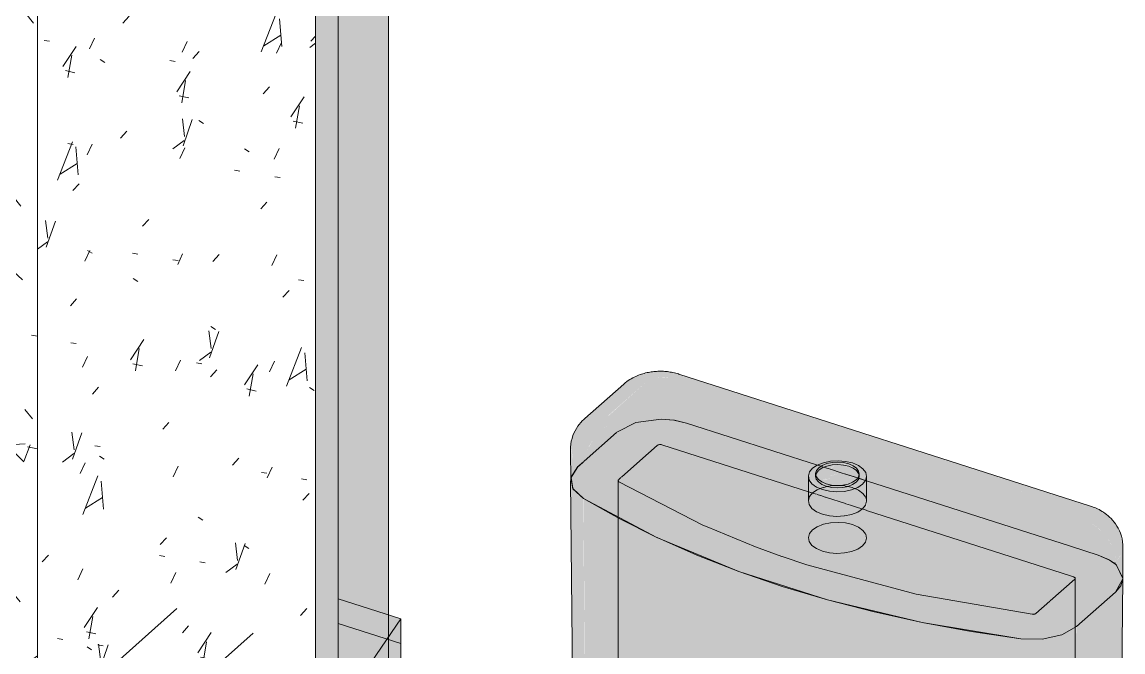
# Model space of a CAD drawing. Header units: metres. Extents: x 1.1 to 88.1, y -3.7 to 23.8.
# Drawn here: x 84.92 to 85.675, y 12.369 to 12.802 of the extents above; entities that cross this region are included whole.
import ezdxf

# ---------------------------------------------------------------- set-up
doc = ezdxf.new("R2010")
doc.units = ezdxf.units.M
for name, color, linetype, lineweight in [('001_Dark_1 10', 7, 'Continuous', 5), ('A-FLOR-MCUT', 7, 'Continuous', 9), ('P-PIPE', 7, 'Continuous', 5), ('P-SANR-FIXT', 7, 'Continuous', 5), ('S-COLS', 7, 'Continuous', 5)]:
    doc.layers.add(name, color=color, linetype=linetype, lineweight=lineweight)
doc.layers.add('1095_ARQ_BASE_dwg', color=7, linetype='Continuous', lineweight=5, true_color=0x767676)
doc.layers.add('A-FLOR', color=7, linetype='Continuous', lineweight=9, true_color=0x007f00)

# ---------------------------------------------------------------- blocks, each defined once
blk = doc.blocks.new('Pilar retangular - 20 x 40 cm-V83-3D_DT_02')
at = {"layer": 'S-COLS', "true_color": 0xeaeaea}
h = blk.add_hatch(dxfattribs=at)
h.set_pattern_fill('FP_31', color=254, style=0, pattern_type=2)
h.set_pattern_definition([(70.599, (-4.256, 12.215), (0.0939948, 0.0696839), [0.01902, -0.2092]), (36.552, (-4.256, 12.215), (-0.0181826, 0.145573), [0.00975, -0.10725]), (97.119, (-4.248, 12.221), (0.0758066, 0.2152642), [0.01223, -0.13448]), (68.92, (-4.256, 12.258), (0.1398512, 0.08817), [0.02838, -0.31215]), (94.328, (-4.245, 12.265), (0.122481, 0.317739), [0.01919, -0.21104]), (32.231, (-4.256, 12.258), (0.122479, 0.317745), [0.01378, -0.15155]), (56.563, (-4.243, 12.259), (0.0782234, -0.0173191), [0.01665, -0.18317]), (347.514, (-4.243, 12.259), (0.03188, 0.184071), [0.00668, -0.07344]), (80.173, (-4.237, 12.257), (0.1101044, 0.1667446), [0.01557, -0.17124]), (64.989, (-4.256, 12.215), (0.00159523, 0.07295697), [0.00811, -0.15221, 0.00811, -0.15663, -0.1629]), (64.989, (-4.256, 12.215), (0.00159523, 0.07295697), [-0.32507, 0.00811, -0.15479]), (47.747, (-4.256, 12.215), (0.0344739, 0.1152682), [0.00638, -0.06743, 0.00638, -0.1167, -0.04879]), (47.747, (-4.256, 12.215), (0.0344739, 0.1152682), [-0.19689, 0.00638, -0.04241]), (350.908, (-4.285, 12.189), (0.0699544, 0.0570526), [0.00369, -0.02429, 0.00369, -0.08361, -0.11584]), (350.908, (-4.285, 12.189), (0.0699544, 0.0570526), [-0.11528, 0.00369, -0.11215]), (328.281, (-4.298, 12.177), (0.076418, 0.0891367), [0.00375, -0.03316, 0.00375, -0.05508, -0.08348]), (328.281, (-4.298, 12.177), (0.076418, 0.0891367), [-0.09575, 0.00375, -0.07973])])
h.paths.add_polyline_path([(-1.98382, 11.95988), (-1.9248, 12.0121), (-1.89562, 12.0121), (-1.80325, 12.09383), (-1.79293, 12.09052), (-1.79293, 12.8635), (-1.87494, 12.88982), (-1.87494, 13.05905), (-1.98382, 13.094), (-1.98382, 12.0121)])
h.paths.add_polyline_path([(-1.79293, 14.41751), (-1.79293, 14.43841), (-1.81027, 14.42307)])
h = blk.add_hatch(dxfattribs=at)
h.set_pattern_fill('FP_32', color=254, style=0, pattern_type=2)
h.set_pattern_definition([(40.572, (0.19134, 13.527), (0.156071, -0.063575), [0.01381, -0.15191]), (337.836, (0.19134, 13.527), (-0.0301836, 0.171359), [0.01404, -0.15448]), (99.992, (0.20434, 13.522), (0.125877, 0.107786), [0.0145, -0.1595]), (35.319, (0.19134, 13.57), (0.232215, -0.110105), [0.02077, -0.22848]), (96.474, (0.2107, 13.561), (0.20337, 0.1441), [0.02132, -0.23451]), (334.633, (0.19134, 13.57), (0.203372, 0.144096), [0.02142, -0.23558]), (3.333, (0.21309, 13.553), (0.129884, -0.1282155), [0.01526, -0.16787]), (315.369, (0.21309, 13.553), (0.052946, 0.138866), [0.01521, -0.1673]), (69.13, (0.22392, 13.542), (0.182828, 0.010646), [0.01238, -0.13623]), (23.606, (0.19134, 13.527), (0.0026513, 0.0706976), [0.00622, -0.11661, 0.00622, -0.12, -0.12481]), (23.606, (0.19134, 13.527), (0.0026513, 0.0706976), [-0.24905, 0.00622, -0.11859]), (349.193, (0.19134, 13.527), (0.0572461, 0.066404), [0.00725, -0.07665, 0.00725, -0.13265, -0.05545]), (349.193, (0.19134, 13.527), (0.0572461, 0.066404), [-0.22379, 0.00725, -0.04821]), (316.462, (0.14281, 13.543), (0.1161519, -0.0421283), [0.00835, -0.05493, 0.00835, -0.1891, -0.26201]), (316.462, (0.14281, 13.543), (0.1161519, -0.0421283), [-0.26074, 0.00835, -0.25365]), (309.201, (0.12105, 13.55), (0.1268925, -0.0192127), [0.00838, -0.07411, 0.00838, -0.1231, -0.18655]), (309.201, (0.12105, 13.55), (0.1268925, -0.0192127), [-0.21397, 0.00838, -0.17818])])
h.paths.add_polyline_path([(-2.00523, 11.94093), (-1.98382, 11.95988), (-1.98382, 13.094), (-2.15515, 13.14898), (-2.15515, 12.05486), (-2.14907, 12.05174), (-2.14521, 12.04873), (-2.14235, 12.04556), (-2.13995, 12.04196), (-2.13643, 12.03442), (-2.13441, 12.02306), (-2.13417, 12.02001), (-2.13366, 12.01952), (-2.1322, 12.01458), (-2.1322, 12.00436), (-2.13086, 12.00319), (-2.12814, 11.99949), (-2.1272, 11.99507), (-2.12721, 11.98659), (-2.12933, 11.98076), (-2.03158, 11.94938)])
at = {"layer": 'S-COLS', "color": 253, "true_color": 0xaaaaaa}
for p, q in [((-1.98382, 13.094), (-1.98382, 11.93406)), ((-1.77746, 12.08555), (-1.77746, 12.85853))]:
    blk.add_line(p, q, dxfattribs=at)
blk = doc.blocks.new('1095_ARQ_BASE_dwg-4006143-3D_DT_02')
at = {"layer": '001_Dark_1 10', "color": 253, "true_color": 0xaaaaaa}
blk.add_line((-2.0188, 12.28237), (-1.88829, 12.39876), dxfattribs=at)
blk.add_polyline3d([(-1.79293, 12.24845, 0), (-1.93484, 12.29364, 0), (-1.83584, 12.38193, 0)], dxfattribs=at)
blk = doc.blocks.new('UT_Bacia com caixa acoplada - UT_Bacia com caixa acoplada-3248018-3D_DT_02')
at = {"layer": 'P-SANR-FIXT', "true_color": 0xf4f2f0, "transparency": 33554598}
for points in [[(-1.60837, 12.52915), (-1.60497, 12.53144), (-1.60013, 12.5327), (-1.59577, 12.53268), (-1.59156, 12.5318), (-1.56484, 12.55545), (-1.56963, 12.55645), (-1.57417, 12.55633), (-1.57825, 12.55509), (-1.58301, 12.55159), (-1.60809, 12.52939)], [(-1.28212, 12.44408), (-1.26501, 12.45922), (-1.26387, 12.46325), (-1.26842, 12.46654), (-1.55111, 12.55726), (-1.55868, 12.55787), (-1.56484, 12.55545), (-1.59179, 12.53128), (-1.59295, 12.52855), (-1.59046, 12.5255), (-1.58361, 12.52164), (-1.58045, 12.52376), (-1.57313, 12.52663), (-1.56466, 12.52841), (-1.55513, 12.52891), (-1.54656, 12.52821), (-1.5383, 12.52629), (-1.44836, 12.49743), (-1.44283, 12.49934), (-1.43943, 12.50005), (-1.43424, 12.50036), (-1.42745, 12.49957), (-1.42381, 12.49863), (-1.41962, 12.49667), (-1.41711, 12.49486), (-1.4152, 12.49227), (-1.41462, 12.48951), (-1.41462, 12.4866), (-1.2824, 12.44417)], [(-1.58164, 12.5528), (-1.57825, 12.55509), (-1.57358, 12.55634), (-1.56905, 12.55633), (-1.56484, 12.55545), (-1.55868, 12.55787), (-1.55085, 12.55745), (-1.54823, 12.55928), (-1.54549, 12.56012), (-1.54549, 12.56039), (-1.54826, 12.56112), (-1.55497, 12.56177), (-1.56045, 12.56156), (-1.56484, 12.5609), (-1.56965, 12.55963), (-1.57664, 12.55633), (-1.5809, 12.55332)], [(-1.26842, 12.46654), (-1.26553, 12.46855), (-1.26279, 12.4694), (-1.26151, 12.4694), (-1.54303, 12.55975), (-1.54549, 12.56012), (-1.54823, 12.55928), (-1.55111, 12.55726), (-1.27462, 12.46853)], [(-1.61148, 12.49752), (-1.60868, 12.50025), (-1.60688, 12.50642), (-1.60511, 12.5105), (-1.60215, 12.51529), (-1.59804, 12.52001), (-1.59464, 12.52298), (-1.59046, 12.5255), (-1.59295, 12.52855), (-1.59156, 12.5318), (-1.59635, 12.5328), (-1.6009, 12.53268), (-1.60535, 12.53119), (-1.60882, 12.52858), (-1.61365, 12.52227), (-1.61635, 12.51728), (-1.61775, 12.50993), (-1.61619, 12.50195), (-1.61224, 12.49823)], [(-1.60871, 12.49997), (-1.58612, 12.51997), (-1.58361, 12.52164), (-1.59046, 12.5255), (-1.59486, 12.52279), (-1.59864, 12.51947), (-1.60227, 12.51509), (-1.60579, 12.50893), (-1.60732, 12.5054), (-1.60868, 12.50025)], [(-1.58489, 12.22631), (-1.55816, 12.2501), (-1.55816, 12.51099), (-1.58489, 12.48734), (-1.58489, 12.22995)], [(-1.55816, 12.24986), (-1.55729, 12.25027), (-1.55513, 12.25035), (-1.55513, 12.51139), (-1.55714, 12.51139), (-1.55816, 12.51099), (-1.55816, 12.25009)], [(-1.27244, 12.20111), (-1.27244, 12.42067), (-1.41755, 12.46724), (-1.42115, 12.46494), (-1.42506, 12.46343), (-1.43086, 12.46237), (-1.43498, 12.46212), (-1.44033, 12.46258), (-1.44501, 12.46368), (-1.44935, 12.46562), (-1.45255, 12.46821), (-1.45413, 12.47071), (-1.45461, 12.47298), (-1.45461, 12.47913), (-1.55513, 12.51139), (-1.55492, 12.25035), (-1.5542, 12.25022), (-1.50244, 12.23385), (-1.46838, 12.264), (-1.27265, 12.20118)], [(-1.61755, 12.489), (-1.61207, 12.497), (-1.61148, 12.49752), (-1.61638, 12.50213), (-1.61774, 12.50893), (-1.61759, 12.49317)], [(-1.42228, 12.48906), (-1.42021, 12.48925), (-1.42149, 12.49526), (-1.43046, 12.49796), (-1.43496, 12.49883), (-1.43943, 12.49456), (-1.43198, 12.49217), (-1.42908, 12.49302), (-1.42881, 12.49116), (-1.42267, 12.48918)], [(-1.41462, 12.4866), (-1.4148, 12.48887), (-1.4151, 12.48675), (-1.41473, 12.48664)], [(-1.6071, 12.20868), (-1.60912, 12.4745), (-1.61623, 12.48117), (-1.61758, 12.48734), (-1.61691, 12.39545), (-1.615, 12.22184), (-1.61379, 12.21496), (-1.60824, 12.20975)], [(-1.58519, 12.22604), (-1.58489, 12.22631), (-1.58517, 12.48663), (-1.58519, 12.48648), (-1.58519, 12.22972)], [(-1.58489, 12.48625), (-1.58516, 12.48671), (-1.58507, 12.48648), (-1.58496, 12.48634)], [(-1.6057, 12.20789), (-1.5852, 12.22603), (-1.5852, 12.46099), (-1.609, 12.47438), (-1.60683, 12.20853), (-1.60608, 12.2081)], [(-1.43498, 12.46212), (-1.42842, 12.46272), (-1.4243, 12.4637), (-1.42021, 12.46545), (-1.41755, 12.46724), (-1.45461, 12.47901), (-1.45446, 12.47227), (-1.45383, 12.46995), (-1.45156, 12.46722), (-1.44849, 12.46516), (-1.44429, 12.4635), (-1.43943, 12.46248)], [(-1.24359, 12.43102), (-1.23982, 12.43592), (-1.23858, 12.4403), (-1.24026, 12.44987), (-1.24373, 12.457), (-1.2504, 12.46374), (-1.25443, 12.46636), (-1.2606, 12.46906), (-1.26279, 12.4694), (-1.26567, 12.46846), (-1.26842, 12.46654), (-1.26387, 12.46325), (-1.26501, 12.45922), (-1.26018, 12.45712), (-1.25567, 12.45411), (-1.2516, 12.45026), (-1.2482, 12.44579), (-1.24566, 12.44092), (-1.24405, 12.43549), (-1.24373, 12.43236)], [(-1.24485, 12.42991), (-1.24359, 12.43102), (-1.24423, 12.43635), (-1.24566, 12.44092), (-1.24857, 12.44627), (-1.25163, 12.45028), (-1.25615, 12.45443), (-1.2606, 12.45731), (-1.26501, 12.45922), (-1.28212, 12.44408), (-1.25298, 12.43445), (-1.24817, 12.43231), (-1.24502, 12.43004)], [(-1.58519, 12.31784), (-1.58517, 12.31784), (-1.58519, 12.44298)], [(-1.23878, 12.4195), (-1.23879, 12.43956), (-1.24014, 12.43525), (-1.24359, 12.43102), (-1.24359, 12.42901), (-1.24309, 12.42865), (-1.23976, 12.42413), (-1.23888, 12.41994)], [(-1.24361, 12.42902), (-1.24377, 12.43087), (-1.24485, 12.42991), (-1.24373, 12.42911)], [(-1.27144, 12.20079), (-1.27172, 12.41998), (-1.27244, 12.42067), (-1.27224, 12.20105), (-1.27146, 12.2008)], [(-1.27149, 12.41975), (-1.27169, 12.42013), (-1.27163, 12.41989)], [(-1.24106, 12.19104), (-1.24038, 12.264), (-1.23882, 12.41906), (-1.2401, 12.41453), (-1.24373, 12.41008), (-1.24552, 12.19248), (-1.2411, 12.19106)], [(-1.24552, 12.19248), (-1.24373, 12.41008), (-1.27046, 12.38643), (-1.27137, 12.24141), (-1.27116, 12.2007), (-1.24592, 12.1926)], [(-1.27144, 12.38591), (-1.27137, 12.38595), (-1.27144, 12.38643)], [(-1.27137, 12.27529), (-1.27049, 12.38641), (-1.27137, 12.38562), (-1.27137, 12.2996)]]:
    blk.add_hatch(color=7, dxfattribs=at).paths.add_polyline_path(points)
h = blk.add_hatch(color=7, dxfattribs=at)
h.paths.add_polyline_path([(-1.27137, 12.38595), (-1.27032, 12.3866), (-1.24359, 12.4103), (-1.23994, 12.41522), (-1.23888, 12.41994), (-1.24014, 12.42464), (-1.24377, 12.42914), (-1.24893, 12.43273), (-1.2567, 12.43592), (-1.41462, 12.4866), (-1.41462, 12.4663), (-1.27169, 12.42013), (-1.27137, 12.41964), (-1.27137, 12.38643)])
h.paths.add_polyline_path([(-1.5852, 12.46102), (-1.58515, 12.48687), (-1.58464, 12.48756), (-1.55734, 12.51142), (-1.55551, 12.51148), (-1.55389, 12.51099), (-1.45461, 12.47913), (-1.45461, 12.4899), (-1.45383, 12.49265), (-1.45175, 12.4952), (-1.4485, 12.49747), (-1.5383, 12.52629), (-1.54663, 12.52823), (-1.5568, 12.52888), (-1.56484, 12.52837), (-1.574, 12.52629), (-1.58098, 12.5234), (-1.58734, 12.51889), (-1.61319, 12.49577), (-1.61755, 12.48893), (-1.61599, 12.48098), (-1.60839, 12.47407), (-1.59404, 12.46599)])
h = blk.add_hatch(color=7, dxfattribs=at)
h.paths.add_polyline_path([(-1.41462, 12.4663), (-1.4148, 12.47195), (-1.41539, 12.46983), (-1.41748, 12.46722), (-1.4148, 12.46635)])
h.paths.add_polyline_path([(-1.55551, 12.51142), (-1.5558, 12.51153), (-1.55563, 12.51143)])
h = blk.add_hatch(color=7, dxfattribs=at)
h.paths.add_polyline_path([(-1.4243, 12.48391), (-1.42881, 12.4824), (-1.43201, 12.48188), (-1.43489, 12.48171), (-1.43723, 12.48218), (-1.4243, 12.48489), (-1.4243, 12.48395)])
h.paths.add_polyline_path([(-1.41755, 12.46724), (-1.41711, 12.46773), (-1.4152, 12.47051), (-1.41462, 12.47313), (-1.41488, 12.48668), (-1.41539, 12.48675), (-1.42074, 12.48203), (-1.4243, 12.48203), (-1.4242, 12.48395), (-1.42176, 12.48558), (-1.42001, 12.48817), (-1.42021, 12.48839), (-1.42228, 12.48906), (-1.42908, 12.48871), (-1.42908, 12.49124), (-1.43198, 12.49217), (-1.43943, 12.48982), (-1.43943, 12.48803), (-1.44297, 12.48753), (-1.44408, 12.48359), (-1.44107, 12.48256), (-1.43876, 12.48186), (-1.44493, 12.48057), (-1.44901, 12.48231), (-1.45383, 12.48884), (-1.45402, 12.48713), (-1.45461, 12.48982), (-1.45434, 12.47905), (-1.41768, 12.46728)])
h.paths.add_polyline_path([(-1.44138, 12.49316), (-1.43969, 12.49465), (-1.44085, 12.49502)])
h.paths.add_polyline_path([(-1.44429, 12.48368), (-1.44429, 12.48773), (-1.44283, 12.48801), (-1.44138, 12.49316), (-1.44429, 12.49058), (-1.44429, 12.49105), (-1.44196, 12.49537), (-1.44521, 12.49618), (-1.44903, 12.49361), (-1.44961, 12.49154), (-1.44953, 12.48947), (-1.44899, 12.48753), (-1.44726, 12.48549), (-1.44437, 12.48371)])
h.paths.add_polyline_path([(-1.44774, 12.48753), (-1.44429, 12.49058), (-1.44429, 12.48773), (-1.44748, 12.48754)])
h.paths.add_polyline_path([(-1.45175, 12.4952), (-1.44849, 12.49648), (-1.44821, 12.49461), (-1.44721, 12.49569), (-1.44582, 12.49661), (-1.44849, 12.49738), (-1.44903, 12.49702)])
h.paths.add_polyline_path([(-1.45461, 12.4899), (-1.45175, 12.4952), (-1.45402, 12.49197)])
h = blk.add_hatch(color=7, dxfattribs=at)
h.paths.add_polyline_path([(-1.44493, 12.48057), (-1.44429, 12.48071), (-1.43879, 12.48203), (-1.44283, 12.48306), (-1.44408, 12.48359), (-1.44429, 12.48368), (-1.44596, 12.48455), (-1.44775, 12.48585), (-1.44917, 12.48778), (-1.44961, 12.4899), (-1.44961, 12.49154), (-1.44898, 12.49366), (-1.44849, 12.49426), (-1.44849, 12.49648), (-1.45175, 12.4952), (-1.45459, 12.48982), (-1.45383, 12.48713), (-1.45362, 12.48855), (-1.44849, 12.48208), (-1.44684, 12.48138)])
h.paths.add_polyline_path([(-1.4243, 12.48181), (-1.42074, 12.48203), (-1.41542, 12.48686), (-1.42001, 12.48817), (-1.42021, 12.48747), (-1.42211, 12.48535), (-1.4243, 12.48389), (-1.4243, 12.48203)])
h.paths.add_polyline_path([(-1.44774, 12.48753), (-1.44429, 12.48773), (-1.44429, 12.49058), (-1.4475, 12.48774)])
h.paths.add_polyline_path([(-1.44289, 12.48782), (-1.43943, 12.48803), (-1.43943, 12.48997), (-1.43198, 12.49217), (-1.43969, 12.49465), (-1.44138, 12.49316), (-1.44283, 12.48801)])
h.paths.add_polyline_path([(-1.42908, 12.48865), (-1.42267, 12.48918), (-1.42908, 12.49124), (-1.42908, 12.48871)])
h = blk.add_hatch(color=7, dxfattribs=at)
h.paths.add_polyline_path([(-1.43489, 12.48171), (-1.42908, 12.48235), (-1.42719, 12.48277), (-1.4243, 12.48391), (-1.4243, 12.48489), (-1.43822, 12.48198), (-1.43719, 12.48189)])
h.paths.add_polyline_path([(-1.44408, 12.48359), (-1.44297, 12.48781), (-1.44429, 12.48753), (-1.44429, 12.48368)])
h.paths.add_polyline_path([(-1.44429, 12.49058), (-1.44138, 12.49316), (-1.44085, 12.49502), (-1.44205, 12.4952), (-1.44429, 12.49105)])
h.paths.add_polyline_path([(-1.44849, 12.49399), (-1.44497, 12.49634), (-1.44582, 12.49661), (-1.44774, 12.49518), (-1.44849, 12.49426)])
h = blk.add_hatch(color=7, dxfattribs=at)
h.paths.add_polyline_path([(-1.43943, 12.50005), (-1.44502, 12.49874), (-1.4482, 12.49738), (-1.44582, 12.49661), (-1.44411, 12.49751), (-1.44095, 12.49903), (-1.43958, 12.49994)])
h.paths.add_polyline_path([(-1.41711, 12.49486), (-1.42021, 12.4971), (-1.42535, 12.49908), (-1.43035, 12.50005), (-1.43424, 12.50036), (-1.43899, 12.49994), (-1.43613, 12.49928), (-1.43413, 12.49937), (-1.42881, 12.49869), (-1.42688, 12.49824), (-1.42381, 12.49694), (-1.42274, 12.49617), (-1.41885, 12.49526)])
h.paths.add_polyline_path([(-1.41537, 12.48684), (-1.41462, 12.48951), (-1.41539, 12.49253), (-1.41711, 12.49486), (-1.41539, 12.48685)])
h = blk.add_hatch(color=7, dxfattribs=at)
h.paths.add_polyline_path([(-1.44085, 12.49502), (-1.43978, 12.49883), (-1.44021, 12.49861), (-1.44196, 12.49537), (-1.44142, 12.4952)])
h.paths.add_polyline_path([(-1.43434, 12.49939), (-1.43533, 12.49909), (-1.43481, 12.49897)])
h.paths.add_polyline_path([(-1.42274, 12.49617), (-1.4243, 12.49715), (-1.42688, 12.49824), (-1.43046, 12.49908), (-1.43412, 12.49932), (-1.42607, 12.49694), (-1.42381, 12.49642)])
h.paths.add_polyline_path([(-1.44497, 12.49634), (-1.44283, 12.49801), (-1.44582, 12.49661), (-1.44502, 12.49636)])
h = blk.add_hatch(color=7, dxfattribs=at)
h.paths.add_polyline_path([(-1.42149, 12.49526), (-1.42274, 12.49617), (-1.42672, 12.49694), (-1.42404, 12.49608)])
h.paths.add_polyline_path([(-1.41997, 12.48832), (-1.41962, 12.48982), (-1.4199, 12.49258), (-1.42021, 12.49353), (-1.4214, 12.49486), (-1.42021, 12.48918), (-1.42176, 12.48889), (-1.42002, 12.48833)])
h.paths.add_polyline_path([(-1.42908, 12.49124), (-1.42908, 12.49302), (-1.43198, 12.49217)])
h.paths.add_polyline_path([(-1.43969, 12.49465), (-1.43481, 12.49897), (-1.43613, 12.49928), (-1.43978, 12.49883), (-1.44085, 12.49502), (-1.44036, 12.49486)])
h.paths.add_polyline_path([(-1.44196, 12.49537), (-1.44013, 12.49875), (-1.44196, 12.49835), (-1.44483, 12.4963), (-1.44241, 12.49552)])
h.paths.add_polyline_path([(-1.42842, 12.49749), (-1.43434, 12.49939), (-1.43481, 12.49897), (-1.42881, 12.49758)])
h = blk.add_hatch(color=7, dxfattribs=at)
h.paths.add_polyline_path([(-1.41542, 12.48686), (-1.41711, 12.49486), (-1.42274, 12.49617), (-1.42119, 12.49486), (-1.42006, 12.49332), (-1.41962, 12.49125), (-1.41972, 12.48918), (-1.41982, 12.48827), (-1.41679, 12.4873)])
h.paths.add_polyline_path([(-1.43943, 12.50005), (-1.43976, 12.49883), (-1.43823, 12.49915), (-1.43659, 12.49939), (-1.43899, 12.49994)])
h.paths.add_polyline_path([(-1.44196, 12.49835), (-1.44187, 12.49839), (-1.43997, 12.49905), (-1.43958, 12.49994), (-1.44192, 12.49838)])
h = blk.add_hatch(color=7, dxfattribs=at)
h.paths.add_polyline_path([(-1.27137, 12.38591), (-1.27032, 12.38656), (-1.24359, 12.41025), (-1.23994, 12.41507), (-1.24014, 12.41453), (-1.24452, 12.40943), (-1.27137, 12.38595)])
h.paths.add_polyline_path([(-1.5852, 12.46099), (-1.5852, 12.46102), (-1.60912, 12.47454), (-1.61623, 12.4814), (-1.61599, 12.48094), (-1.60839, 12.47404), (-1.59405, 12.46597)])
at = {"layer": 'P-SANR-FIXT'}
for p, q in [((-1.26078, 12.46919), (-1.54347, 12.55991)), ((-1.5814, 12.55301), (-1.60813, 12.52936)), ((-1.618, 12.50763), (-1.6178, 12.48664)), ((-1.61755, 12.48893), (-1.61638, 12.4815)), ((-1.45461, 12.4897), (-1.45461, 12.47769)), ((-1.44961, 12.49139), (-1.44961, 12.4897)), ((-1.41961, 12.4897), (-1.41961, 12.49139)), ((-1.41461, 12.47769), (-1.41461, 12.4897)), ((-1.61784, 12.48664), (-1.61528, 12.22004)), ((-1.23878, 12.41957), (-1.23858, 12.44055)), ((-1.24129, 12.15296), (-1.23874, 12.41957)), ((-1.24373, 12.41008), (-1.27046, 12.38643)), ((-1.30862, 12.37801), (-1.29401, 12.37777))]:
    blk.add_line(p, q, dxfattribs=at)
at = {"layer": 'P-SANR-FIXT', "color": 253, "true_color": 0x9e9d9c}
for p, q in [((-1.54687, 12.52823), (-1.5383, 12.52629)), ((-1.53832, 12.52627), (-1.54655, 12.52819)), ((-1.4484, 12.49741), (-1.53832, 12.52627)), ((-1.5383, 12.52629), (-1.44836, 12.49743)), ((-1.6085, 12.50016), (-1.58633, 12.51977)), ((-1.5863, 12.51976), (-1.60847, 12.50014)), ((-1.55816, 12.51099), (-1.5604, 12.50901)), ((-1.55816, 12.51099), (-1.5604, 12.50901)), ((-1.55513, 12.51139), (-1.55566, 12.51152)), ((-1.45461, 12.47913), (-1.55513, 12.51139)), ((-1.45461, 12.47913), (-1.55513, 12.51139)), ((-1.56049, 12.50893), (-1.56824, 12.50207)), ((-1.56049, 12.50893), (-1.56824, 12.50207)), ((-1.61759, 12.48894), (-1.61284, 12.49632)), ((-1.61281, 12.49631), (-1.61755, 12.48893)), ((-1.61284, 12.49632), (-1.61226, 12.49683)), ((-1.61226, 12.49679), (-1.61281, 12.49631)), ((-1.61207, 12.497), (-1.60871, 12.49997)), ((-1.60871, 12.49993), (-1.61206, 12.49696)), ((-1.56826, 12.50205), (-1.58301, 12.489)), ((-1.56826, 12.50205), (-1.58301, 12.489)), ((-1.58329, 12.48876), (-1.58465, 12.48755)), ((-1.58329, 12.48876), (-1.58465, 12.48755)), ((-1.4152, 12.49227), (-1.41462, 12.48951)), ((-1.41462, 12.48951), (-1.4152, 12.49227)), ((-1.5852, 12.48674), (-1.5852, 12.48275)), ((-1.58464, 12.48596), (-1.52703, 12.45614)), ((-1.58464, 12.48596), (-1.52705, 12.45614)), ((-1.41462, 12.4866), (-1.27462, 12.44167)), ((-1.27462, 12.44164), (-1.41462, 12.48657)), ((-1.60897, 12.4744), (-1.58453, 12.46064)), ((-1.45461, 12.47769), (-1.45461, 12.47278)), ((-1.41461, 12.47278), (-1.41461, 12.47769)), ((-1.45407, 12.4703), (-1.45461, 12.47298)), ((-1.27462, 12.42137), (-1.41462, 12.4663)), ((-1.27462, 12.42137), (-1.41462, 12.4663)), ((-1.5852, 12.46099), (-1.5852, 12.21173)), ((-1.5845, 12.46063), (-1.55855, 12.44768)), ((-1.55852, 12.44766), (-1.53116, 12.43557)), ((-1.53113, 12.43556), (-1.50244, 12.42436)), ((-1.49085, 12.44123), (-1.47279, 12.43468)), ((-1.49085, 12.44123), (-1.47282, 12.43469)), ((-1.25562, 12.43555), (-1.2746, 12.44164)), ((-1.27457, 12.44165), (-1.2556, 12.43557)), ((-1.24847, 12.4325), (-1.25562, 12.43555)), ((-1.2556, 12.43557), (-1.24825, 12.43236)), ((-1.24482, 12.43011), (-1.24814, 12.43232)), ((-1.24796, 12.4322), (-1.24473, 12.43006)), ((-1.50242, 12.42435), (-1.47252, 12.41409)), ((-1.27244, 12.42067), (-1.27451, 12.42133)), ((-1.27244, 12.42067), (-1.27451, 12.42133)), ((-1.4725, 12.41408), (-1.44149, 12.40479)), ((-1.28863, 12.40406), (-1.27169, 12.41906)), ((-1.28863, 12.40406), (-1.27169, 12.41906)), ((-1.27137, 12.41817), (-1.27137, 12.41966)), ((-1.27137, 12.41567), (-1.27137, 12.41794)), ((-1.24377, 12.41009), (-1.24014, 12.41453)), ((-1.24014, 12.41453), (-1.23878, 12.41932)), ((-1.23878, 12.41932), (-1.23878, 12.41957)), ((-1.27046, 12.38648), (-1.24377, 12.41009)), ((-1.44147, 12.40479), (-1.40947, 12.39651)), ((-1.29842, 12.39541), (-1.28878, 12.40393)), ((-1.29842, 12.39541), (-1.28878, 12.40393)), ((-1.40945, 12.39651), (-1.37657, 12.38927)), ((-1.30083, 12.39487), (-1.29971, 12.39488)), ((-1.29916, 12.39501), (-1.29842, 12.39541)), ((-1.37656, 12.38926), (-1.34292, 12.38309)), ((-1.34291, 12.38309), (-1.30863, 12.37801)), ((-1.28047, 12.38077), (-1.27049, 12.38644)), ((-1.27137, 12.14465), (-1.27137, 12.38591)), ((-1.294, 12.37777), (-1.2805, 12.38076))]:
    blk.add_line(p, q, dxfattribs=at)
at = {"layer": 'P-SANR-FIXT', "color": 254, "true_color": 0xd5d5d5}
for p, q in [((-1.44585, 12.4966), (-1.4484, 12.49741)), ((-1.44836, 12.49743), (-1.44582, 12.49661)), ((-1.43424, 12.48344), (-1.43206, 12.48335)), ((-1.43178, 12.48333), (-1.42936, 12.48306)), ((-1.42908, 12.48302), (-1.4275, 12.48274)), ((-1.42263, 12.48131), (-1.4212, 12.48068)), ((-1.45461, 12.47298), (-1.45383, 12.47572)), ((-1.45383, 12.47574), (-1.45175, 12.47828)), ((-1.421, 12.48058), (-1.42021, 12.48017))]:
    blk.add_line(p, q, dxfattribs=at)
at = {"layer": 'P-SANR-FIXT', "color": 254, "true_color": 0xe9e9e9}
for p, q in [((-1.445, 12.49632), (-1.44585, 12.4966)), ((-1.44582, 12.49661), (-1.44497, 12.49634)), ((-1.44086, 12.495), (-1.44197, 12.49535)), ((-1.44196, 12.49537), (-1.44085, 12.49502)), ((-1.43489, 12.48344), (-1.43424, 12.48344))]:
    blk.add_line(p, q, dxfattribs=at)
at = {"layer": 'P-SANR-FIXT', "color": 254, "true_color": 0xe9e8e8}
for p, q in [((-1.44197, 12.49535), (-1.44487, 12.49628)), ((-1.44483, 12.4963), (-1.44196, 12.49537)), ((-1.43971, 12.49463), (-1.44086, 12.495)), ((-1.44085, 12.49502), (-1.43969, 12.49465)), ((-1.42908, 12.49122), (-1.43202, 12.49216)), ((-1.43198, 12.49217), (-1.42908, 12.49124)), ((-1.42073, 12.48854), (-1.42235, 12.48905)), ((-1.42228, 12.48906), (-1.421, 12.48865)), ((-1.42021, 12.48837), (-1.42051, 12.48847)), ((-1.45402, 12.47894), (-1.45436, 12.47905)), ((-1.45402, 12.47894), (-1.45436, 12.47905)), ((-1.4531, 12.47865), (-1.45383, 12.47888)), ((-1.4531, 12.47865), (-1.45383, 12.47888)), ((-1.45212, 12.47833), (-1.45291, 12.47859)), ((-1.45212, 12.47833), (-1.45291, 12.47859)), ((-1.44901, 12.47734), (-1.45175, 12.47821)), ((-1.44901, 12.47734), (-1.45175, 12.47821)), ((-1.44633, 12.47648), (-1.44849, 12.47717)), ((-1.44633, 12.47648), (-1.44849, 12.47717)), ((-1.44295, 12.47539), (-1.44606, 12.47639)), ((-1.44295, 12.47539), (-1.44606, 12.47639)), ((-1.44152, 12.47493), (-1.44283, 12.47535)), ((-1.44152, 12.47493), (-1.44283, 12.47535)), ((-1.42987, 12.47119), (-1.44145, 12.47491)), ((-1.42987, 12.47119), (-1.44145, 12.47491)), ((-1.41516, 12.47525), (-1.41467, 12.47357)), ((-1.41464, 12.47331), (-1.41461, 12.47279)), ((-1.42908, 12.47094), (-1.42979, 12.47117)), ((-1.42908, 12.47094), (-1.42979, 12.47117)), ((-1.42577, 12.46988), (-1.42881, 12.47085)), ((-1.42577, 12.46988), (-1.42881, 12.47085)), ((-1.42023, 12.4681), (-1.42559, 12.46982)), ((-1.42023, 12.4681), (-1.42559, 12.46982)), ((-1.41755, 12.46724), (-1.42021, 12.46809)), ((-1.41755, 12.46724), (-1.42021, 12.46809)), ((-1.41461, 12.47278), (-1.41462, 12.47258))]:
    blk.add_line(p, q, dxfattribs=at)
at = {"layer": 'P-SANR-FIXT', "color": 254, "true_color": 0xe9e7e6}
for p, q in [((-1.43943, 12.49456), (-1.43198, 12.49217)), ((-1.43202, 12.49216), (-1.43943, 12.49454)), ((-1.42881, 12.49116), (-1.42228, 12.48906)), ((-1.42235, 12.48905), (-1.42881, 12.49113))]:
    blk.add_line(p, q, dxfattribs=at)
at = {"layer": 'P-SANR-FIXT', "color": 254, "true_color": 0xd5d4d3}
for p, q in [((-1.41997, 12.48832), (-1.41542, 12.48686)), ((-1.41541, 12.48683), (-1.41997, 12.48829))]:
    blk.add_line(p, q, dxfattribs=at)
at = {"layer": 'P-SANR-FIXT', "color": 253, "true_color": 0x9e9e9e}
for p, q in [((-1.41966, 12.49034), (-1.41962, 12.48955)), ((-1.4466, 12.48131), (-1.44454, 12.48203)), ((-1.44429, 12.48211), (-1.44163, 12.48276)), ((-1.4275, 12.48274), (-1.4243, 12.48191)), ((-1.42408, 12.48184), (-1.42292, 12.48142))]:
    blk.add_line(p, q, dxfattribs=at)
at = {"layer": 'P-SANR-FIXT', "color": 254, "true_color": 0xd5d4d2}
for p, q in [((-1.5852, 12.48275), (-1.5852, 12.48197)), ((-1.5852, 12.48185), (-1.5852, 12.46102)), ((-1.58489, 12.48734), (-1.58511, 12.48707)), ((-1.41487, 12.46638), (-1.41755, 12.46724)), ((-1.41487, 12.46638), (-1.41755, 12.46724)), ((-1.41462, 12.4472), (-1.4152, 12.44996)), ((-1.27144, 12.41994), (-1.27165, 12.42023)), ((-1.27137, 12.38595), (-1.27137, 12.41567))]:
    blk.add_line(p, q, dxfattribs=at)
at = {"layer": 'P-SANR-FIXT'}
for points in [[(-1.5814, 12.55301, 0), (-1.58036, 12.5539, 0), (-1.57931, 12.55471, 0), (-1.57827, 12.55546, 0), (-1.57723, 12.55614, 0), (-1.5762, 12.55676, 0), (-1.57518, 12.55733, 0), (-1.57417, 12.55785, 0), (-1.57317, 12.55833, 0), (-1.57217, 12.55876, 0), (-1.57119, 12.55916, 0), (-1.5702, 12.55953, 0), (-1.56923, 12.55986, 0), (-1.56826, 12.56016, 0), (-1.5673, 12.56043, 0), (-1.56634, 12.56068, 0), (-1.56539, 12.5609, 0), (-1.56444, 12.56109, 0), (-1.5635, 12.56127, 0), (-1.56256, 12.56142, 0), (-1.56162, 12.56154, 0), (-1.56068, 12.56165, 0), (-1.55974, 12.56173, 0), (-1.55881, 12.5618, 0), (-1.55787, 12.56184, 0), (-1.55694, 12.56187, 0), (-1.55601, 12.56187, 0), (-1.55507, 12.56185, 0), (-1.55414, 12.56182, 0), (-1.55321, 12.56176, 0), (-1.55227, 12.56169, 0), (-1.55133, 12.56159, 0), (-1.5504, 12.56147, 0), (-1.54945, 12.56133, 0), (-1.54851, 12.56117, 0), (-1.54756, 12.56099, 0), (-1.54661, 12.56078, 0), (-1.54566, 12.56054, 0), (-1.5447, 12.56028, 0), (-1.54373, 12.55999, 0), (-1.54347, 12.55991, 0)], [(-1.618, 12.50763, 0), (-1.61794, 12.50971, 0), (-1.61773, 12.51178, 0), (-1.61737, 12.51379, 0), (-1.61687, 12.51574, 0), (-1.61625, 12.51761, 0), (-1.61553, 12.51937, 0), (-1.61472, 12.52103, 0), (-1.61384, 12.52258, 0), (-1.6129, 12.52402, 0), (-1.61192, 12.52534, 0), (-1.61091, 12.52657, 0), (-1.60988, 12.52769, 0), (-1.60884, 12.52872, 0), (-1.60813, 12.52936, 0)], [(-1.45175, 12.4952, 0), (-1.44849, 12.49738, 0), (-1.44429, 12.49903, 0), (-1.43943, 12.50005, 0), (-1.43424, 12.50036, 0), (-1.42908, 12.49994, 0), (-1.4243, 12.49883, 0), (-1.42021, 12.4971, 0), (-1.41711, 12.49486, 0), (-1.4152, 12.49227, 0)], [(-1.4152, 12.49227, 0), (-1.41711, 12.49486, 0), (-1.42021, 12.4971, 0), (-1.4243, 12.49883, 0), (-1.42908, 12.49994, 0), (-1.43424, 12.50036, 0), (-1.43943, 12.50005, 0), (-1.44429, 12.49903, 0), (-1.44849, 12.49738, 0), (-1.45175, 12.4952, 0)], [(-1.42176, 12.48727, 0), (-1.4202, 12.48918, 0), (-1.41962, 12.49125, 0), (-1.42006, 12.49332, 0), (-1.42149, 12.49526, 0), (-1.42381, 12.49694, 0), (-1.42688, 12.49824, 0), (-1.43046, 12.49908, 0), (-1.43434, 12.49939, 0), (-1.43823, 12.49915, 0), (-1.44187, 12.49839, 0), (-1.44502, 12.49715, 0), (-1.44746, 12.49552, 0)], [(-1.609, 12.47438, 0), (-1.61623, 12.48117, 0), (-1.61759, 12.48894, 0)], [(-1.41748, 12.4842, 0), (-1.42074, 12.48203, 0), (-1.42494, 12.48038, 0), (-1.42979, 12.47936, 0), (-1.43498, 12.47905, 0), (-1.44015, 12.47946, 0), (-1.44493, 12.48057, 0), (-1.44901, 12.48231, 0), (-1.45212, 12.48454, 0), (-1.45402, 12.48713, 0), (-1.45461, 12.4899, 0), (-1.45383, 12.49265, 0), (-1.45175, 12.4952, 0)], [(-1.45175, 12.4952, 0), (-1.45383, 12.49265, 0), (-1.45461, 12.4899, 0), (-1.45402, 12.48713, 0), (-1.45212, 12.48454, 0), (-1.44901, 12.48231, 0), (-1.44493, 12.48057, 0), (-1.44015, 12.47946, 0), (-1.43498, 12.47905, 0), (-1.42979, 12.47936, 0), (-1.42494, 12.48038, 0), (-1.42074, 12.48203, 0), (-1.41748, 12.4842, 0)], [(-1.44746, 12.49552, 0), (-1.44903, 12.49361, 0), (-1.44961, 12.49154, 0), (-1.44917, 12.48947, 0), (-1.44774, 12.48753, 0), (-1.44541, 12.48585, 0), (-1.44235, 12.48455, 0), (-1.43876, 12.48371, 0), (-1.43489, 12.4834, 0), (-1.431, 12.48364, 0), (-1.42735, 12.4844, 0), (-1.4242, 12.48564, 0), (-1.42176, 12.48727, 0)], [(-1.42176, 12.48558, 0), (-1.4242, 12.48395, 0), (-1.42735, 12.48271, 0), (-1.431, 12.48194, 0), (-1.43489, 12.48171, 0), (-1.43876, 12.48202, 0), (-1.44235, 12.48285, 0), (-1.44541, 12.48416, 0), (-1.44774, 12.48583, 0), (-1.44917, 12.48778, 0), (-1.44961, 12.48985, 0)], [(-1.41962, 12.48955, 0), (-1.4202, 12.48749, 0), (-1.42176, 12.48558, 0)], [(-1.41462, 12.48951, 0), (-1.41539, 12.48675, 0), (-1.41748, 12.4842, 0)], [(-1.41748, 12.4842, 0), (-1.41539, 12.48675, 0), (-1.41462, 12.48951, 0)], [(-1.30863, 12.37798, 0), (-1.37657, 12.38924, 0), (-1.44149, 12.40477, 0), (-1.50244, 12.42433, 0), (-1.55855, 12.44765, 0), (-1.609, 12.47438, 0)], [(-1.23858, 12.44055, 0), (-1.23864, 12.44264, 0), (-1.23885, 12.4447, 0), (-1.23921, 12.44672, 0), (-1.2397, 12.44867, 0), (-1.24032, 12.45053, 0), (-1.24104, 12.4523, 0), (-1.24186, 12.45396, 0), (-1.24274, 12.4555, 0), (-1.24367, 12.45694, 0), (-1.24465, 12.45827, 0), (-1.24566, 12.45949, 0), (-1.24669, 12.46061, 0), (-1.24773, 12.46164, 0), (-1.24878, 12.46258, 0), (-1.24983, 12.46344, 0), (-1.25087, 12.46423, 0), (-1.25191, 12.46495, 0), (-1.25295, 12.46562, 0), (-1.25397, 12.46622, 0), (-1.25499, 12.46677, 0), (-1.256, 12.46728, 0), (-1.257, 12.46775, 0), (-1.25799, 12.46817, 0), (-1.25898, 12.46856, 0), (-1.25996, 12.46891, 0), (-1.26078, 12.46919, 0)], [(-1.23874, 12.41956, 0), (-1.23874, 12.41932, 0), (-1.24373, 12.41008, 0)], [(-1.27046, 12.38643, 0), (-1.28048, 12.38075, 0), (-1.294, 12.37775, 0), (-1.30863, 12.37798, 0)]]:
    blk.add_polyline3d(points, dxfattribs=at)
at = {"layer": 'P-SANR-FIXT', "color": 253, "true_color": 0x9e9d9c}
for points in [[(-1.58612, 12.51997, 0), (-1.57313, 12.52663, 0), (-1.55563, 12.52895, 0), (-1.54694, 12.52824, 0)], [(-1.54664, 12.52821, 0), (-1.55563, 12.52893, 0), (-1.57311, 12.52662, 0), (-1.58608, 12.51995, 0)], [(-1.55566, 12.51152, 0), (-1.55623, 12.51156, 0), (-1.5568, 12.51153, 0), (-1.55734, 12.51142, 0), (-1.5578, 12.51123, 0), (-1.55816, 12.51099, 0)], [(-1.55513, 12.51139, 0), (-1.5568, 12.51153, 0), (-1.55816, 12.51099, 0)], [(-1.61638, 12.4815, 0), (-1.61619, 12.48117, 0), (-1.60901, 12.47442, 0)], [(-1.58511, 12.48707, 0), (-1.5852, 12.48678, 0), (-1.58515, 12.48648, 0), (-1.58496, 12.4862, 0), (-1.58464, 12.48596, 0)], [(-1.58489, 12.48734, 0), (-1.58519, 12.48663, 0), (-1.58464, 12.48596, 0)], [(-1.42994, 12.46242, 0), (-1.43498, 12.46212, 0), (-1.44015, 12.46254, 0), (-1.44493, 12.46365, 0), (-1.44901, 12.46538, 0), (-1.45212, 12.46762, 0), (-1.45402, 12.47021, 0)], [(-1.41748, 12.46728, 0), (-1.42074, 12.4651, 0), (-1.42494, 12.46345, 0), (-1.42979, 12.46243, 0)], [(-1.41462, 12.47258, 0), (-1.41539, 12.46983, 0), (-1.41748, 12.46728, 0)], [(-1.41532, 12.4502, 0), (-1.41711, 12.45255, 0), (-1.42021, 12.45479, 0), (-1.4243, 12.45652, 0), (-1.42908, 12.45764, 0), (-1.43424, 12.45805, 0), (-1.43943, 12.45774, 0), (-1.44429, 12.45672, 0), (-1.44849, 12.45507, 0), (-1.45175, 12.45289, 0)], [(-1.52702, 12.45613, 0), (-1.52419, 12.45487, 0), (-1.49092, 12.44126, 0)], [(-1.52701, 12.45613, 0), (-1.52419, 12.45487, 0), (-1.49092, 12.44126, 0)], [(-1.45175, 12.45289, 0), (-1.45383, 12.45034, 0), (-1.45461, 12.44759, 0), (-1.45409, 12.44497, 0)], [(-1.45402, 12.44483, 0), (-1.45212, 12.44224, 0), (-1.44901, 12.44, 0), (-1.44493, 12.43826, 0), (-1.44015, 12.43715, 0), (-1.43498, 12.43674, 0), (-1.42979, 12.43705, 0), (-1.42494, 12.43807, 0), (-1.42074, 12.43972, 0), (-1.41748, 12.4419, 0)], [(-1.41748, 12.4419, 0), (-1.41539, 12.44445, 0), (-1.41462, 12.4472, 0)], [(-1.47264, 12.43462, 0), (-1.45568, 12.42896, 0), (-1.38066, 12.40881, 0), (-1.30083, 12.39487, 0)], [(-1.47261, 12.43462, 0), (-1.45568, 12.42896, 0), (-1.38066, 12.40881, 0), (-1.30083, 12.39487, 0)], [(-1.23878, 12.41958, 0), (-1.24312, 12.42864, 0), (-1.24466, 12.42998, 0)], [(-1.24457, 12.42994, 0), (-1.24309, 12.42865, 0), (-1.23874, 12.41974, 0)], [(-1.27165, 12.42023, 0), (-1.27199, 12.42048, 0), (-1.27244, 12.42067, 0)], [(-1.27169, 12.41906, 0), (-1.27144, 12.41994, 0), (-1.27244, 12.42067, 0)], [(-1.27169, 12.41906, 0), (-1.27146, 12.41934, 0), (-1.27137, 12.41964, 0), (-1.27144, 12.41994, 0)], [(-1.30083, 12.39487, 0), (-1.30028, 12.39484, 0), (-1.29972, 12.39488, 0), (-1.29921, 12.39499, 0), (-1.29876, 12.39517, 0), (-1.29842, 12.39541, 0)]]:
    blk.add_polyline3d(points, dxfattribs=at)
at = {"layer": 'P-SANR-FIXT', "color": 253, "true_color": 0x9e9e9e}
for points in [[(-1.44746, 12.49383, 0), (-1.44502, 12.49546, 0), (-1.44187, 12.4967, 0), (-1.43823, 12.49746, 0), (-1.43434, 12.49769, 0), (-1.43046, 12.49738, 0), (-1.42688, 12.49655, 0), (-1.42381, 12.49525, 0), (-1.42149, 12.49357, 0), (-1.42006, 12.49163, 0), (-1.4197, 12.49057, 0)], [(-1.44961, 12.48985, 0), (-1.44903, 12.49191, 0), (-1.44754, 12.49375, 0)]]:
    blk.add_polyline3d(points, dxfattribs=at)
at = {"layer": 'P-SANR-FIXT', "color": 254, "true_color": 0xd5d5d5}
for points in [[(-1.45175, 12.47828, 0), (-1.44849, 12.48045, 0), (-1.4466, 12.48131, 0)], [(-1.44163, 12.48276, 0), (-1.43943, 12.48312, 0), (-1.43489, 12.48344, 0)], [(-1.42021, 12.48017, 0), (-1.41711, 12.47794, 0), (-1.41534, 12.47561, 0)]]:
    blk.add_polyline3d(points, dxfattribs=at)

msp = doc.modelspace()

# ---------------------------------------------------------------- hatches: boundary and pattern name
at = {"layer": 'A-FLOR', "true_color": 0xd4d4d4, "transparency": 33554509}
h = msp.add_hatch(color=254, dxfattribs=at)
h.paths.add_polyline_path([(85.1711, 12.37742), (85.17956, 12.39171), (85.1711, 12.39428), (85.1711, 12.39171)])
h.paths.add_polyline_path([(84.7589, 12.39339), (84.7589, 12.52671), (84.60305, 12.57673), (84.58238, 12.56557), (84.56355, 12.55353), (84.54603, 12.54008), (84.5319, 12.52713), (84.5193, 12.51296), (84.50899, 12.49828), (84.50102, 12.48319), (84.49546, 12.4678), (84.49234, 12.45222), (84.49169, 12.43655), (84.49351, 12.4209), (84.49417, 12.41905), (84.49546, 12.42549), (84.50102, 12.44088), (84.50899, 12.45597), (84.51936, 12.47071), (84.5319, 12.48482), (84.54668, 12.49837), (84.56355, 12.51122), (84.58238, 12.52326), (84.60305, 12.53442), (84.74114, 12.4901), (84.74114, 12.39909)])
msp.add_hatch(color=254, dxfattribs=at).paths.add_polyline_path([(85.17956, 12.3494), (85.17956, 12.39171), (85.1711, 12.37742), (85.1711, 12.35212)])
at = {"layer": 'P-PIPE', "true_color": 0x400080}
h = msp.add_hatch(color=196, dxfattribs=at)
h.paths.add_polyline_path([(85.13321, 11.90153), (85.1331, 11.91923), (85.1281, 11.93005), (85.12591, 11.93567), (85.12184, 11.94843), (85.12111, 11.95188), (85.12112, 11.91313), (85.12205, 11.90945), (85.12429, 11.90645), (85.1281, 11.90369), (85.13312, 11.90156)])
h.paths.add_polyline_path([(85.12111, 12.02866), (85.1219, 12.03182), (85.12457, 12.04335), (85.12772, 12.05136), (85.12997, 12.05534), (85.13321, 12.06017), (85.13321, 15.05643), (85.13218, 15.05667), (85.12666, 15.05902), (85.12248, 15.06204), (85.12111, 15.06389), (85.12111, 12.02963)])
h = msp.add_hatch(color=196, dxfattribs=at)
h.paths.add_polyline_path([(85.14389, 11.89976), (85.14362, 11.90014), (85.13578, 11.91367), (85.13321, 11.919), (85.1333, 11.9015), (85.13954, 11.90011), (85.14382, 11.89976)])
h.paths.add_polyline_path([(85.13321, 12.06017), (85.13919, 12.06841), (85.14249, 12.07218), (85.15257, 12.08154), (85.16752, 12.09477), (85.16749, 15.06041), (85.16484, 15.05864), (85.15816, 15.0562), (85.15208, 15.055), (85.1456, 15.05461), (85.13864, 15.05517), (85.13321, 15.05643), (85.13321, 12.06143)])
msp.add_hatch(color=196, dxfattribs=at).paths.add_polyline_path([(85.16752, 12.09477), (85.1711, 12.09794), (85.17109, 15.06385), (85.16923, 15.06158), (85.16752, 15.06043), (85.16752, 12.11021)])

# ---------------------------------------------------------------- linework, layer by layer
at = {"layer": 'A-FLOR', "color": 9, "true_color": 0xaad4aa}
for p, q in [((85.13659, 12.4055), (85.17956, 12.39171)), ((85.17956, 12.39171), (85.17956, 12.3494))]:
    msp.add_line(p, q, dxfattribs=at)
msp.add_polyline3d([(85.13682, 12.34006, 0), (85.15954, 12.36225, 0), (85.17956, 12.39171, 0)], dxfattribs=at)
at = {"layer": 'A-FLOR-MCUT', "color": 253, "true_color": 0xb6b6b6}
msp.add_line((85.13659, 12.38858), (85.17956, 12.37479), dxfattribs=at)
at = {"layer": 'P-PIPE'}
for p, q in [((85.12111, 15.09058), (85.12111, 12.0121)), ((85.17111, 12.09792), (85.17111, 15.09058))]:
    msp.add_line(p, q, dxfattribs=at)

# ---------------------------------------------------------------- block references
at = {"layer": '1095_ARQ_BASE_dwg', "color": 253, "true_color": 0xaaaaaa}
msp.add_blockref('1095_ARQ_BASE_dwg-4006143-3D_DT_02', (86.91404, 0), dxfattribs=at)
at = {"layer": 'P-SANR-FIXT', "color": 254, "true_color": 0xe9e8e8}
msp.add_blockref('UT_Bacia com caixa acoplada - UT_Bacia com caixa acoplada-3248018-3D_DT_02', (86.91404, 0), dxfattribs=at)
at = {"layer": 'S-COLS', "color": 253, "true_color": 0xaaaaaa}
msp.add_blockref('Pilar retangular - 20 x 40 cm-V83-3D_DT_02', (86.91404, 0), dxfattribs=at)

doc.saveas('drawing.dxf')
